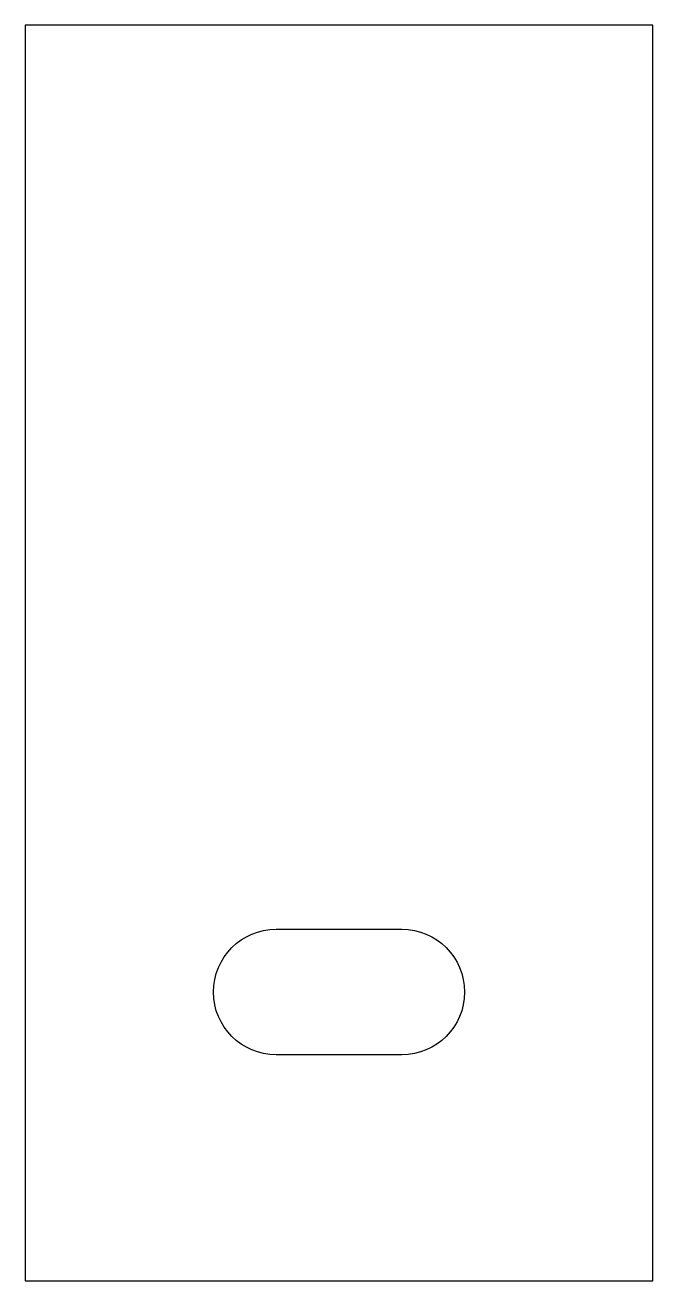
# Model space of a CAD drawing. Extents: x 12 to 62, y 902 to 1002.
import ezdxf

# ---------------------------------------------------------------- set-up
doc = ezdxf.new("R2010")
doc.units = 0

msp = doc.modelspace()

# ---------------------------------------------------------------- linework, layer by layer
at = {"layer": '1'}
msp.add_lwpolyline([(11.7, 901.99), (61.7, 901.99), (61.7, 1001.99), (11.7, 1001.99)], close=True, dxfattribs=at)
msp.add_lwpolyline([(41.7, 929.99, -1), (41.7, 919.99), (31.7, 919.99, -1), (31.7, 929.99)], format="xyb", close=True, dxfattribs=at)

doc.saveas('drawing.dxf')
